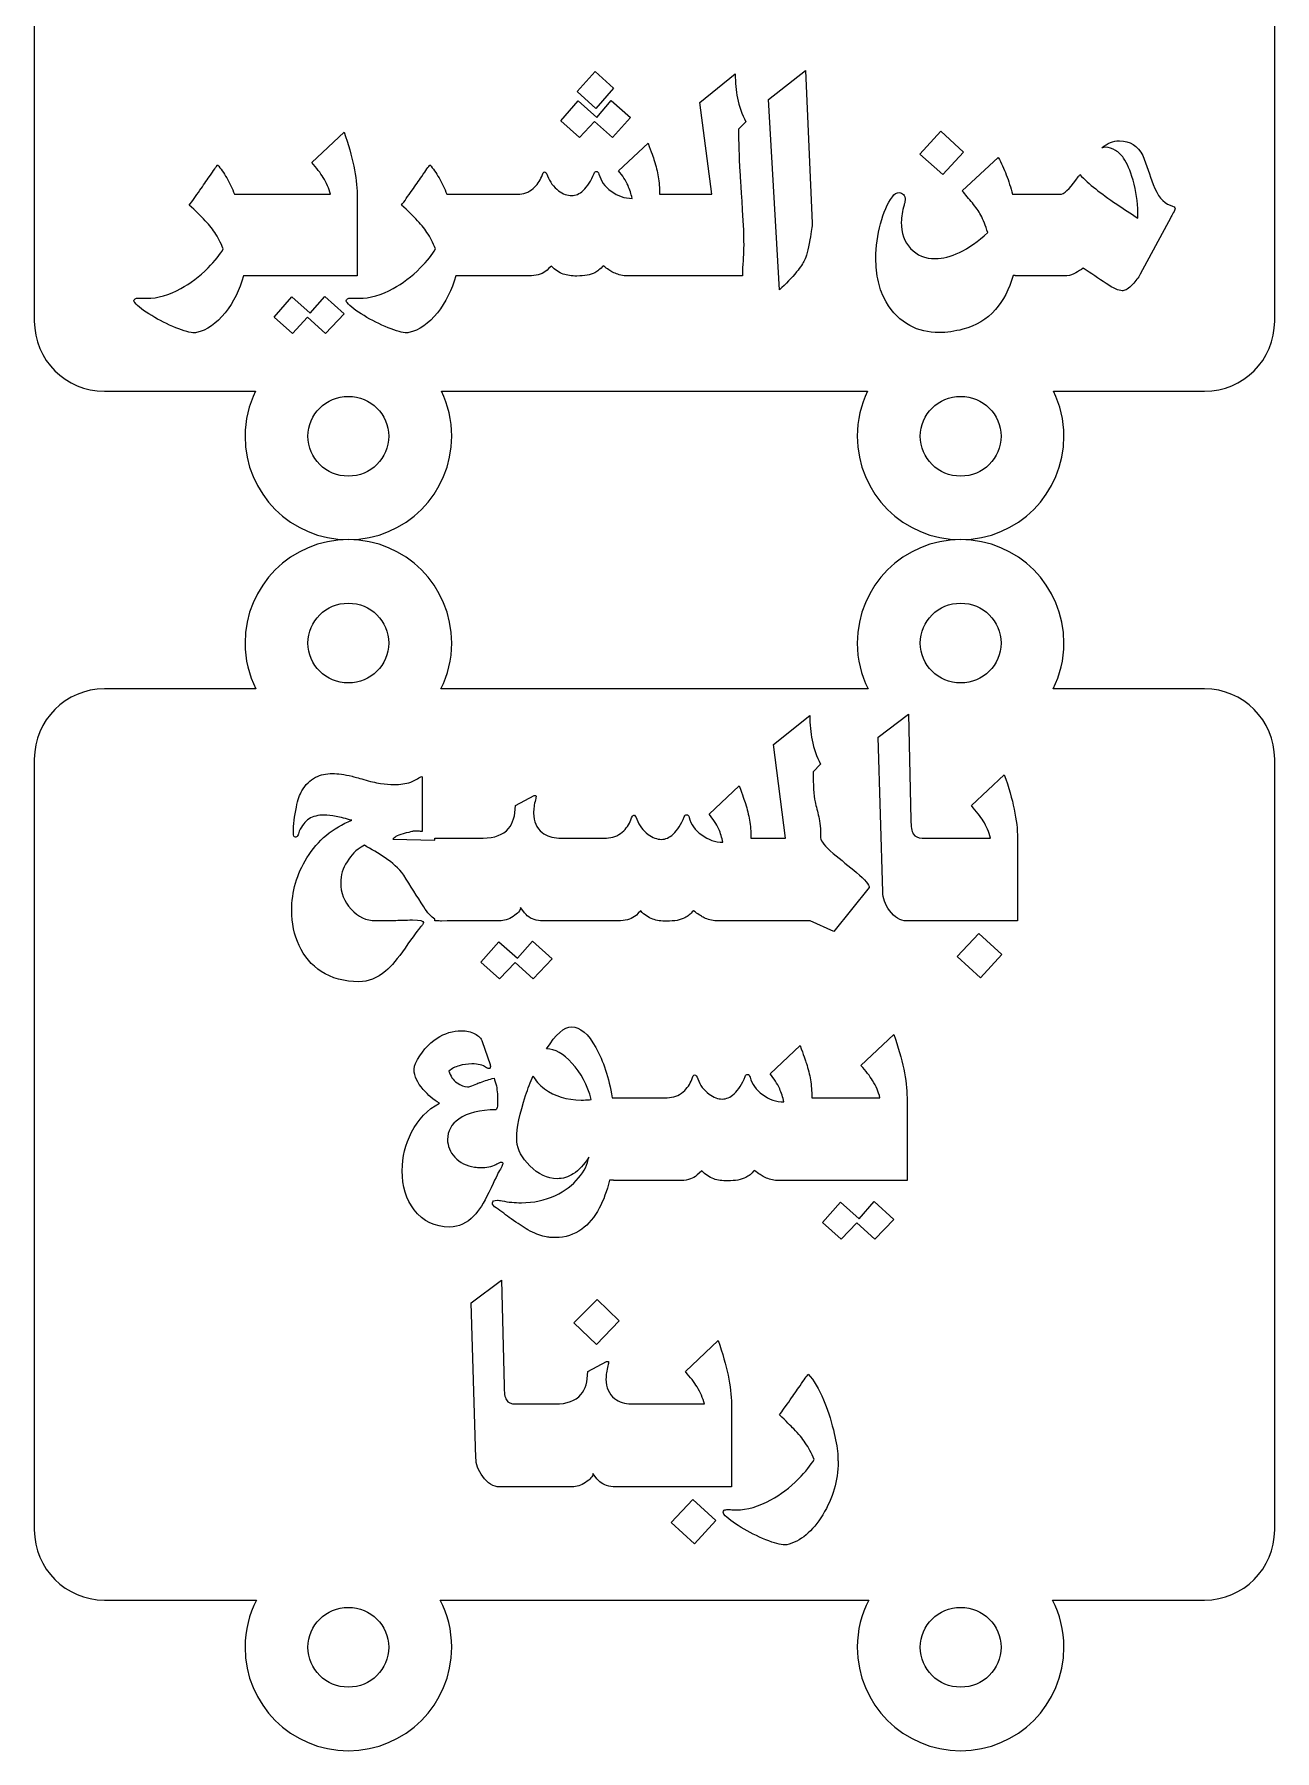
# Model space of a CAD drawing. Extents: x 0 to 978, y 1133 to 1701.
# Drawn here: x 126.9 to 253.6, y 1158.5 to 1333.8 of the extents above; entities that cross this region are included whole.
import ezdxf

# ---------------------------------------------------------------- set-up
doc = ezdxf.new("R2010")
doc.units = 0
doc.layers.add('H0115_Printing_02', color=7, linetype='CONTINUOUS')

msp = doc.modelspace()

# ---------------------------------------------------------------- linework, layer by layer
at = {"layer": 'H0115_Printing_02', "color": 1}
for points in [[(126.877997, 1364.157266), (126.877997, 1304.543267)], [(253.629994, 1304.543267), (253.629994, 1364.157266)], [(190.773995, 1317.500267), (196.122995, 1317.500267), (194.871995, 1326.887267), (198.506995, 1329.798267)], [(203.012995, 1307.737267), (201.896995, 1327.169267), (205.695995, 1330.133267), (206.366995, 1314.565267)], [(199.594995, 1324.919267), (198.841995, 1324.139267)], [(155.226996, 1320.747267), (158.525996, 1323.859267)], [(186.575995, 1319.894267), (189.603995, 1322.723267)], [(237.733994, 1322.968267), (237.788994, 1322.968267)], [(221.696994, 1317.863267), (225.386994, 1321.254267)], [(147.329996, 1317.500267), (149.568996, 1317.500267), (150.865996, 1317.500267), (157.138996, 1317.500267)], [(159.858996, 1317.501267), (159.858996, 1309.176267), (150.865996, 1309.176267), (149.568996, 1309.176267)], [(169.023996, 1317.500267), (170.846996, 1317.500267), (172.559996, 1317.500267), (176.258996, 1317.500267)], [(226.836994, 1317.500267), (227.108994, 1317.500267), (227.978994, 1317.500267), (231.849994, 1317.500267)], [(239.639994, 1315.067267), (239.639994, 1315.659267)], [(243.001994, 1315.143267), (239.900994, 1309.339267)], [(149.568996, 1309.176267), (148.245996, 1309.176267)], [(177.419996, 1309.176267), (172.559996, 1309.176267), (170.846996, 1309.176267), (169.939996, 1309.176267)], [(199.231995, 1309.176267), (190.773995, 1309.176267), (189.957995, 1309.176267), (187.138995, 1309.176267)], [(232.402994, 1309.176267), (227.108994, 1309.176267), (227.108994, 1309.203267), (226.891994, 1309.203267)], [(137.529997, 1306.900267), (137.692997, 1306.900267)], [(159.223996, 1306.900267), (159.386996, 1306.900267)], [(238.096994, 1307.653267), (238.041994, 1307.653267)], [(134.044997, 1297.374268), (149.470996, 1297.374268)], [(168.472996, 1297.374268), (212.034995, 1297.374268)], [(231.036994, 1297.374268), (246.461994, 1297.374268)], [(149.511996, 1266.974268), (134.044997, 1266.974268)], [(212.075995, 1266.974268), (168.431996, 1266.974268)], [(246.461994, 1266.974268), (230.995994, 1266.974268)], [(213.578995, 1246.229269), (213.099995, 1262.055268), (216.208995, 1264.398268), (216.456995, 1253.601269)], [(203.634995, 1251.737269), (202.426995, 1261.288268), (206.125995, 1264.251268)], [(126.877997, 1259.804269), (126.877997, 1181.05327)], [(207.231995, 1259.287269), (206.466995, 1258.493269)], [(253.629994, 1181.05327), (253.629994, 1259.804269)], [(166.513996, 1257.900269), (166.522996, 1252.396269)], [(222.637994, 1255.041269), (225.995994, 1258.207269)], [(176.033996, 1255.042269), (177.952996, 1256.067269)], [(195.829995, 1254.174269), (198.911995, 1257.054269)], [(166.153996, 1252.424269), (166.015996, 1252.424269)], [(163.522996, 1251.626269), (167.813996, 1251.516269), (167.813996, 1251.737269), (172.592996, 1251.737269), (172.730996, 1251.737269)], [(180.470995, 1251.737269), (181.854995, 1251.737269), (185.332995, 1251.737269)], [(200.101995, 1251.739269), (200.101995, 1251.734269)], [(202.444995, 1251.728269), (203.403995, 1251.728269)], [(217.619995, 1251.737269), (218.292995, 1251.737269), (224.584994, 1251.737269)], [(227.351994, 1251.738269), (227.351994, 1243.267269)], [(212.204995, 1246.665269), (208.569995, 1242.172269), (206.171995, 1243.267269), (200.101995, 1243.267269), (198.837995, 1243.267269), (196.402995, 1243.267269)], [(168.261996, 1243.267269), (167.813996, 1243.267269), (167.813996, 1243.455269)], [(174.428996, 1243.267269), (169.059996, 1243.267269), (168.497996, 1243.239269)], [(186.513995, 1243.267269), (181.854995, 1243.267269), (179.824996, 1243.267269), (178.856996, 1243.267269)], [(227.351994, 1243.267269), (218.292995, 1243.267269), (216.880995, 1243.267269), (216.005995, 1243.267269)], [(211.346995, 1228.509269), (214.704995, 1231.675269)], [(172.638996, 1230.944269), (173.459996, 1228.600269)], [(202.057995, 1227.642269), (205.138995, 1230.522269)], [(182.750995, 1224.970269), (183.009995, 1224.970269)], [(185.931995, 1225.205269), (186.052995, 1225.205269), (187.555995, 1225.205269), (191.559995, 1225.205269)], [(206.328995, 1225.207269), (206.328995, 1225.205269), (213.293995, 1225.205269)], [(216.060995, 1225.206269), (216.060995, 1216.73527)], [(176.172996, 1220.721269), (176.172996, 1221.053269)], [(192.740995, 1216.73527), (186.052995, 1216.73527), (186.052995, 1216.76327), (185.664995, 1216.76327)], [(216.060995, 1216.73527), (206.328995, 1216.73527), (205.590995, 1216.73527), (202.629995, 1216.73527)], [(172.002996, 1188.40627), (171.522996, 1204.23127), (174.631996, 1206.57527), (174.880996, 1195.77827)], [(193.404995, 1197.21827), (196.762995, 1200.38427)], [(183.432995, 1197.21727), (185.351995, 1198.24127)], [(176.043996, 1193.91427), (176.716996, 1193.91427), (179.991996, 1193.91427), (180.129995, 1193.91427)], [(198.118995, 1193.91527), (198.118995, 1185.44427), (189.253995, 1185.44427), (187.647995, 1185.44427)], [(187.869995, 1193.91427), (189.253995, 1193.91427), (195.350995, 1193.91427)], [(181.827995, 1185.44427), (176.716996, 1185.44427), (175.212996, 1185.44427), (174.428996, 1185.44427)], [(187.647995, 1185.44427), (186.255995, 1185.44427)], [(197.748995, 1183.12827), (197.914995, 1183.12827)], [(134.044997, 1173.884271), (149.581996, 1173.884271)], [(168.361996, 1173.884271), (212.145995, 1173.884271)], [(230.925994, 1173.884271), (246.461994, 1173.884271)]]:
    msp.add_lwpolyline(points, dxfattribs=at)
for points in [[(184.191995, 1330.052267), (186.077995, 1328.329267), (184.246995, 1326.280267), (182.360995, 1327.994267)], [(182.441995, 1327.048267), (184.354995, 1325.362267), (185.832995, 1327.075267), (187.800995, 1325.335267), (185.968995, 1323.303267), (184.110995, 1324.944267), (182.586995, 1323.303267), (180.692995, 1324.999267)], [(221.836994, 1321.815267), (219.713995, 1319.506267), (217.376995, 1321.585267), (219.529995, 1323.940267)], [(198.977995, 1319.795267)], [(243.268994, 1315.605267)], [(206.139995, 1312.833267)], [(153.258996, 1303.294267), (151.373996, 1304.961267), (153.176996, 1307.009267), (155.063996, 1305.349267), (156.558996, 1307.063267), (158.525996, 1305.287267), (156.640996, 1303.294267), (154.808996, 1304.933267)], [(158.971996, 1288.705268)], [(221.535994, 1288.705268)], [(158.971996, 1275.728268)], [(221.535994, 1275.728268)], [(246.461994, 1266.974268)], [(223.569994, 1237.447269), (221.196994, 1239.624269), (223.404994, 1241.967269), (225.749994, 1239.829269)], [(179.787996, 1239.402269), (177.869996, 1237.364269), (176.005996, 1239.032269), (174.428996, 1237.364269), (172.509996, 1239.061269), (174.344996, 1241.145269), (176.264996, 1239.456269), (177.785996, 1241.209269)], [(162.768996, 1238.148269)], [(165.701996, 1213.73627)], [(212.785995, 1210.75027), (210.922995, 1212.41727), (209.344995, 1210.75027), (207.426995, 1212.44627), (209.261995, 1214.53027), (211.180995, 1212.84127), (212.702995, 1214.58527), (214.704995, 1212.77827)], [(181.993995, 1202.21827), (184.387995, 1204.58827), (186.646995, 1202.42327), (184.338995, 1199.98327)], [(194.335995, 1179.624271), (191.963995, 1181.80127), (194.171995, 1184.14427), (196.516995, 1182.00627)], [(207.453995, 1182.60227)], [(158.971996, 1164.984271)], [(221.535994, 1164.984271)]]:
    msp.add_lwpolyline(points, close=True, dxfattribs=at)
for points in [[(198.506995, 1329.798267), (198.506995, 1328.891267), (198.582995, 1328.069267), (198.732995, 1327.331267)], [(198.732995, 1327.331267), (198.908995, 1326.479267), (199.195995, 1325.675267), (199.594995, 1324.919267)], [(198.841995, 1324.139267), (198.841995, 1322.845267), (198.887995, 1321.397267), (198.977995, 1319.795267)], [(158.525996, 1323.859267), (159.414996, 1321.338267), (159.858996, 1319.219267), (159.858996, 1317.501267)], [(189.603995, 1322.723267), (189.930995, 1321.816267), (190.138995, 1321.224267), (190.229995, 1320.946267)], [(235.962994, 1322.261267), (236.551994, 1322.732267), (237.141994, 1322.968267), (237.733994, 1322.968267)], [(236.334994, 1322.305267), (236.210994, 1322.305267), (236.086994, 1322.288267), (235.962994, 1322.261267)], [(237.377994, 1321.975267), (237.041994, 1322.194267), (236.693994, 1322.305267), (236.334994, 1322.305267)], [(237.788994, 1322.968267), (238.833994, 1322.968267), (239.622994, 1322.466267), (240.154994, 1321.462267)], [(144.782996, 1319.334267), (145.211996, 1319.956267), (145.486996, 1320.347267), (145.607996, 1320.504267)], [(145.607996, 1320.504267), (145.933996, 1320.129267), (146.245996, 1319.684267), (146.541996, 1319.170267)], [(156.404996, 1319.214267), (156.120996, 1319.674267), (155.727996, 1320.185267), (155.226996, 1320.747267)], [(166.476996, 1319.334267), (166.905996, 1319.956267), (167.180996, 1320.347267), (167.301996, 1320.504267)], [(167.301996, 1320.504267), (167.627996, 1320.129267), (167.939996, 1319.684267), (168.235996, 1319.170267)], [(190.229995, 1320.946267), (190.410995, 1320.384267), (190.546995, 1319.831267), (190.637995, 1319.286267)], [(225.386994, 1321.254267), (225.688994, 1320.704267), (225.961994, 1320.113267), (226.206994, 1319.482267)], [(238.196994, 1321.192267), (237.929994, 1321.539267), (237.656994, 1321.800267), (237.377994, 1321.975267)], [(239.153994, 1318.947267), (238.874994, 1319.933267), (238.555994, 1320.681267), (238.196994, 1321.192267)], [(240.154994, 1321.462267), (240.510994, 1320.471267), (240.867994, 1319.483267), (241.223994, 1318.498267)], [(143.803996, 1317.928267), (144.129996, 1318.394267), (144.455996, 1318.862267), (144.782996, 1319.334267)], [(146.541996, 1319.170267), (146.836996, 1318.655267), (147.100996, 1318.099267), (147.329996, 1317.500267)], [(157.138996, 1317.500267), (156.987996, 1318.093267), (156.743996, 1318.664267), (156.404996, 1319.214267)], [(165.497996, 1317.928267), (165.823996, 1318.394267), (166.149996, 1318.862267), (166.476996, 1319.334267)], [(168.235996, 1319.170267), (168.530996, 1318.655267), (168.794996, 1318.099267), (169.023996, 1317.500267)], [(177.863996, 1318.099267), (178.256996, 1318.437267), (178.543996, 1318.848267), (178.724996, 1319.332267)], [(178.724996, 1319.332267), (178.827996, 1319.646267), (178.921996, 1319.804267), (179.005996, 1319.804267)], [(179.005996, 1319.804267), (179.114996, 1319.804267), (179.223996, 1319.664267), (179.332996, 1319.386267)], [(179.332996, 1319.386267), (179.549996, 1318.757267), (179.924996, 1318.250267), (180.456995, 1317.863267)], [(182.967995, 1317.890267), (183.402995, 1318.289267), (183.774995, 1318.872267), (184.082995, 1319.640267)], [(184.082995, 1319.640267), (184.131995, 1319.767267), (184.212995, 1319.831267), (184.327995, 1319.831267)], [(184.327995, 1319.831267), (184.436995, 1319.831267), (184.520995, 1319.740267), (184.581995, 1319.559267)], [(184.581995, 1319.559267), (184.750995, 1318.876267), (185.167995, 1318.292267), (185.832995, 1317.809267)], [(187.545995, 1318.389267), (187.310995, 1318.915267), (186.987995, 1319.417267), (186.575995, 1319.894267)], [(190.637995, 1319.286267), (190.727995, 1318.743267), (190.773995, 1318.147267), (190.773995, 1317.500267)], [(198.977995, 1319.795267), (198.977995, 1319.783267), (199.059995, 1318.486267), (199.222995, 1315.905267)], [(226.206994, 1319.482267), (226.451994, 1318.850267), (226.661994, 1318.189267), (226.836994, 1317.500267)], [(231.849994, 1317.500267), (232.297994, 1317.712267), (232.865994, 1318.307267), (233.554994, 1319.286267)], [(233.554994, 1319.286267), (233.613994, 1319.369267), (233.659994, 1319.433267), (233.715994, 1319.512267)], [(233.715994, 1319.512267), (234.181994, 1319.029267), (234.710994, 1318.540267), (235.342994, 1318.042267)], [(239.639994, 1315.659267), (239.639994, 1316.713267), (239.477994, 1317.810267), (239.153994, 1318.947267)], [(142.715996, 1316.395267), (142.992996, 1316.777267), (143.355996, 1317.287267), (143.803996, 1317.928267)], [(164.409996, 1316.395267), (164.687996, 1316.777267), (165.049996, 1317.287267), (165.497996, 1317.928267)], [(176.258996, 1317.500267), (176.857996, 1317.500267), (177.391996, 1317.700267), (177.863996, 1318.099267)], [(180.456995, 1317.863267), (180.915995, 1317.531267), (181.356995, 1317.364267), (181.779995, 1317.364267)], [(181.779995, 1317.364267), (182.190995, 1317.364267), (182.586995, 1317.539267), (182.967995, 1317.890267)], [(185.832995, 1317.809267), (186.497995, 1317.324267), (187.207995, 1317.083267), (187.963995, 1317.083267)], [(187.963995, 1317.083267), (187.866995, 1317.554267), (187.727995, 1317.990267), (187.545995, 1318.389267)], [(213.346995, 1314.494267), (213.660995, 1315.640267), (214.065995, 1316.560267), (214.561995, 1317.255267)], [(214.561995, 1317.255267), (214.766995, 1317.533267), (214.999995, 1317.673267), (215.259995, 1317.673267)], [(215.259995, 1317.673267), (215.434995, 1317.673267), (215.579995, 1317.606267), (215.694995, 1317.473267)], [(215.694995, 1317.473267), (215.809995, 1317.340267), (215.867995, 1317.155267), (215.867995, 1316.920267)], [(215.867995, 1316.920267), (215.848995, 1316.817267), (215.833995, 1316.714267), (215.821995, 1316.612267)], [(222.738994, 1316.612267), (222.388994, 1317.034267), (222.040994, 1317.452267), (221.696994, 1317.863267)], [(235.342994, 1318.042267), (235.934994, 1317.578267), (236.647994, 1317.062267), (237.482994, 1316.494267)], [(241.223994, 1318.498267), (241.653994, 1317.331267), (242.227994, 1316.630267), (242.946994, 1316.394267)], [(144.165996, 1314.990267), (143.845996, 1315.322267), (143.362996, 1315.791267), (142.715996, 1316.395267)], [(165.859996, 1314.990267), (165.539996, 1315.322267), (165.056996, 1315.791267), (164.409996, 1316.395267)], [(199.222995, 1315.905267), (199.319995, 1314.370267), (199.367995, 1313.190267), (199.367995, 1312.368267)], [(215.758995, 1316.394267), (215.570995, 1315.795267), (215.476995, 1315.212267), (215.476995, 1314.644267)], [(215.821995, 1316.612267), (215.791995, 1316.509267), (215.770995, 1316.436267), (215.758995, 1316.394267)], [(223.591994, 1315.378267), (223.373994, 1315.777267), (223.089994, 1316.188267), (222.738994, 1316.612267)], [(224.307994, 1313.592267), (224.095994, 1314.293267), (223.856994, 1314.889267), (223.591994, 1315.378267)], [(237.482994, 1316.494267), (238.201994, 1316.017267), (238.920994, 1315.542267), (239.639994, 1315.067267)], [(242.946994, 1316.394267), (243.309994, 1316.267267), (243.475994, 1316.146267), (243.445994, 1316.031267)], [(243.268994, 1315.605267), (243.150994, 1315.405267), (243.061994, 1315.251267), (243.001994, 1315.143267)], [(243.445994, 1316.031267), (243.445994, 1315.946267), (243.386994, 1315.804267), (243.268994, 1315.605267)], [(145.307996, 1313.602267), (145.023996, 1314.025267), (144.643996, 1314.488267), (144.165996, 1314.990267)], [(146.187996, 1311.925267), (145.933996, 1312.553267), (145.640996, 1313.112267), (145.307996, 1313.602267)], [(167.002996, 1313.602267), (166.717996, 1314.025267), (166.337996, 1314.488267), (165.859996, 1314.990267)], [(167.881996, 1311.925267), (167.627996, 1312.553267), (167.334996, 1313.112267), (167.002996, 1313.602267)], [(206.366995, 1314.565267), (206.366995, 1314.275267), (206.290995, 1313.697267), (206.139995, 1312.833267)], [(212.875995, 1310.981267), (212.875995, 1312.177267), (213.032995, 1313.349267), (213.346995, 1314.494267)], [(215.476995, 1314.644267), (215.476995, 1313.543267), (215.794995, 1312.649267), (216.429995, 1311.960267)], [(221.415994, 1311.552267), (222.370994, 1312.005267), (223.334994, 1312.685267), (224.307994, 1313.592267)], [(144.628996, 1309.984267), (145.347996, 1310.703267), (145.867996, 1311.350267), (146.187996, 1311.925267)], [(166.322996, 1309.984267), (167.041996, 1310.703267), (167.561996, 1311.350267), (167.881996, 1311.925267)], [(199.367995, 1312.368267), (199.367995, 1312.024267), (199.337995, 1311.349267), (199.277995, 1310.346267)], [(206.139995, 1312.833267), (205.958995, 1311.799267), (205.774995, 1311.107267), (205.586995, 1310.756267)], [(216.429995, 1311.960267), (217.063995, 1311.271267), (217.903995, 1310.926267), (218.949995, 1310.926267)], [(141.845996, 1307.861267), (142.811996, 1308.394267), (143.739996, 1309.101267), (144.628996, 1309.984267)], [(163.539996, 1307.861267), (164.505996, 1308.394267), (165.433996, 1309.101267), (166.322996, 1309.984267)], [(179.721996, 1310.174267), (179.334996, 1309.817267), (179.123996, 1309.627267), (179.087996, 1309.602267)], [(180.927995, 1309.349267), (180.480995, 1309.506267), (180.078995, 1309.781267), (179.721996, 1310.174267)], [(184.998995, 1310.201267), (184.720995, 1309.868267), (184.436995, 1309.629267), (184.146995, 1309.485267)], [(185.968995, 1309.548267), (185.781995, 1309.644267), (185.457995, 1309.862267), (184.998995, 1310.201267)], [(199.277995, 1310.346267), (199.246995, 1309.844267), (199.231995, 1309.454267), (199.231995, 1309.176267)], [(205.586995, 1310.756267), (205.453995, 1310.466267), (205.181995, 1310.070267), (204.771995, 1309.568267)], [(213.128995, 1308.573267), (212.959995, 1309.332267), (212.875995, 1310.134267), (212.875995, 1310.981267)], [(218.949995, 1310.926267), (219.716995, 1310.926267), (220.538994, 1311.135267), (221.415994, 1311.552267)], [(234.071994, 1309.956267), (233.810994, 1309.781267), (233.552994, 1309.616267), (233.295994, 1309.462267)], [(236.409994, 1308.378267), (235.630994, 1308.904267), (234.850994, 1309.430267), (234.071994, 1309.956267)], [(148.245996, 1309.176267), (147.858996, 1307.725267), (147.235996, 1306.468267), (146.377996, 1305.404267)], [(169.939996, 1309.176267), (169.552996, 1307.725267), (168.929996, 1306.468267), (168.071996, 1305.404267)], [(179.087996, 1309.602267), (178.700996, 1309.318267), (178.144996, 1309.176267), (177.419996, 1309.176267)], [(182.332995, 1309.149267), (181.776995, 1309.149267), (181.308995, 1309.215267), (180.927995, 1309.349267)], [(184.146995, 1309.485267), (183.698995, 1309.261267), (183.094995, 1309.149267), (182.332995, 1309.149267)], [(187.138995, 1309.176267), (186.690995, 1309.249267), (186.300995, 1309.372267), (185.968995, 1309.548267)], [(204.771995, 1309.568267), (204.274995, 1308.964267), (203.688995, 1308.353267), (203.012995, 1307.737267)], [(213.926995, 1306.510267), (213.564995, 1307.127267), (213.297995, 1307.814267), (213.128995, 1308.573267)], [(226.891994, 1309.203267), (226.498994, 1307.795267), (225.897994, 1306.634267), (225.087994, 1305.721267)], [(233.295994, 1309.462267), (233.039994, 1309.308267), (232.741994, 1309.212267), (232.402994, 1309.176267)], [(238.041994, 1307.653267), (237.673994, 1307.653267), (237.129994, 1307.895267), (236.409994, 1308.378267)], [(239.121994, 1308.305267), (238.715994, 1307.870267), (238.374994, 1307.653267), (238.096994, 1307.653267)], [(239.900994, 1309.339267), (239.689994, 1308.983267), (239.428994, 1308.638267), (239.121994, 1308.305267)], [(137.057997, 1306.619267), (137.057997, 1306.692267), (137.097997, 1306.757267), (137.176997, 1306.814267)], [(137.139997, 1306.429267), (137.085997, 1306.483267), (137.057997, 1306.546267), (137.057997, 1306.619267)], [(138.880997, 1305.105267), (138.045997, 1305.606267), (137.466997, 1306.048267), (137.139997, 1306.429267)], [(137.176997, 1306.814267), (137.254997, 1306.872267), (137.372997, 1306.900267), (137.529997, 1306.900267)], [(137.692997, 1306.900267), (137.740997, 1306.894267), (137.822997, 1306.888267), (137.937997, 1306.882267)], [(137.937997, 1306.882267), (138.052997, 1306.876267), (138.194997, 1306.873267), (138.363997, 1306.873267)], [(138.363997, 1306.873267), (139.487997, 1306.873267), (140.648996, 1307.202267), (141.845996, 1307.861267)], [(158.752996, 1306.619267), (158.752996, 1306.692267), (158.791996, 1306.757267), (158.870996, 1306.814267)], [(158.833996, 1306.429267), (158.779996, 1306.483267), (158.752996, 1306.546267), (158.752996, 1306.619267)], [(160.574996, 1305.105267), (159.740996, 1305.606267), (159.160996, 1306.048267), (158.833996, 1306.429267)], [(158.870996, 1306.814267), (158.948996, 1306.872267), (159.066996, 1306.900267), (159.223996, 1306.900267)], [(159.386996, 1306.900267), (159.434996, 1306.894267), (159.516996, 1306.888267), (159.631996, 1306.882267)], [(159.631996, 1306.882267), (159.746996, 1306.876267), (159.888996, 1306.873267), (160.057996, 1306.873267)], [(160.057996, 1306.873267), (161.181996, 1306.873267), (162.342996, 1307.202267), (163.539996, 1307.861267)], [(216.356995, 1304.080267), (215.377995, 1304.606267), (214.567995, 1305.416267), (213.926995, 1306.510267)], [(141.337996, 1303.867267), (140.491996, 1304.215267), (139.672997, 1304.627267), (138.880997, 1305.105267)], [(146.377996, 1305.404267), (145.483996, 1304.292267), (144.504996, 1303.615267), (143.440996, 1303.373267)], [(163.031996, 1303.867267), (162.185996, 1304.215267), (161.366996, 1304.627267), (160.574996, 1305.105267)], [(168.071996, 1305.404267), (167.177996, 1304.292267), (166.198996, 1303.615267), (165.134996, 1303.373267)], [(225.087994, 1305.721267), (224.204994, 1304.718267), (223.101994, 1304.047267), (221.777994, 1303.708267)], [(126.877997, 1304.543267), (126.877997, 1300.583267), (130.086997, 1297.374268), (134.044997, 1297.374268)], [(143.249996, 1303.346267), (142.821996, 1303.346267), (142.183996, 1303.520267), (141.337996, 1303.867267)], [(143.440996, 1303.373267), (143.367996, 1303.355267), (143.304996, 1303.346267), (143.249996, 1303.346267)], [(164.943996, 1303.346267), (164.515996, 1303.346267), (163.877996, 1303.520267), (163.031996, 1303.867267)], [(165.134996, 1303.373267), (165.062996, 1303.355267), (164.998996, 1303.346267), (164.943996, 1303.346267)], [(219.366995, 1303.373267), (218.236995, 1303.373267), (217.232995, 1303.609267), (216.356995, 1304.080267)], [(220.526994, 1303.463267), (220.115994, 1303.403267), (219.728995, 1303.373267), (219.366995, 1303.373267)], [(221.777994, 1303.708267), (221.354994, 1303.605267), (220.937994, 1303.524267), (220.526994, 1303.463267)], [(246.461994, 1297.374268), (250.420994, 1297.374268), (253.629994, 1300.583267), (253.629994, 1304.543267)], [(149.470996, 1297.374268), (148.796996, 1295.983268), (148.408996, 1294.429268), (148.408996, 1292.781268)], [(154.839996, 1292.781268), (154.839996, 1295.032268), (156.689996, 1296.857268), (158.971996, 1296.857268)], [(158.971996, 1296.857268), (161.253996, 1296.857268), (163.103996, 1295.032268), (163.103996, 1292.781268)], [(169.534996, 1292.781268), (169.534996, 1294.429268), (169.145996, 1295.983268), (168.472996, 1297.374268)], [(212.034995, 1297.374268), (211.360995, 1295.983268), (210.972995, 1294.429268), (210.972995, 1292.781268)], [(217.403995, 1292.781268), (217.403995, 1295.032268), (219.253995, 1296.857268), (221.535994, 1296.857268)], [(221.535994, 1296.857268), (223.817994, 1296.857268), (225.667994, 1295.032268), (225.667994, 1292.781268)], [(232.097994, 1292.781268), (232.097994, 1294.429268), (231.709994, 1295.983268), (231.036994, 1297.374268)], [(148.408996, 1292.781268), (148.408996, 1286.946268), (153.137996, 1282.216268), (158.971996, 1282.216268)], [(158.971996, 1288.705268), (156.689996, 1288.705268), (154.839996, 1290.530268), (154.839996, 1292.781268)], [(163.103996, 1292.781268), (163.103996, 1290.530268), (161.253996, 1288.705268), (158.971996, 1288.705268)], [(158.971996, 1282.216268), (164.804996, 1282.216268), (169.534996, 1286.946268), (169.534996, 1292.781268)], [(210.972995, 1292.781268), (210.972995, 1286.946268), (215.701995, 1282.216268), (221.535994, 1282.216268)], [(221.535994, 1288.705268), (219.253995, 1288.705268), (217.403995, 1290.530268), (217.403995, 1292.781268)], [(225.667994, 1292.781268), (225.667994, 1290.530268), (223.817994, 1288.705268), (221.535994, 1288.705268)], [(221.535994, 1282.216268), (227.368994, 1282.216268), (232.097994, 1286.946268), (232.097994, 1292.781268)], [(158.971996, 1282.216268), (153.137996, 1282.216268), (148.408996, 1277.487268), (148.408996, 1271.652268)], [(169.533996, 1271.652268), (169.533996, 1277.487268), (164.804996, 1282.216268), (158.971996, 1282.216268)], [(221.535994, 1282.216268), (215.701995, 1282.216268), (210.972995, 1277.487268), (210.972995, 1271.652268)], [(232.097994, 1271.652268), (232.097994, 1277.487268), (227.368994, 1282.216268), (221.535994, 1282.216268)], [(154.839996, 1271.652268), (154.839996, 1273.903268), (156.689996, 1275.728268), (158.971996, 1275.728268)], [(158.971996, 1275.728268), (161.253996, 1275.728268), (163.103996, 1273.903268), (163.103996, 1271.652268)], [(217.403995, 1271.652268), (217.403995, 1273.903268), (219.253995, 1275.728268), (221.535994, 1275.728268)], [(221.535994, 1275.728268), (223.817994, 1275.728268), (225.667994, 1273.903268), (225.667994, 1271.652268)], [(148.408996, 1271.652268), (148.408996, 1269.970268), (148.812996, 1268.385268), (149.511996, 1266.974268)], [(158.971996, 1267.576268), (156.689996, 1267.576268), (154.839996, 1269.401268), (154.839996, 1271.652268)], [(163.103996, 1271.652268), (163.103996, 1269.401268), (161.253996, 1267.576268), (158.971996, 1267.576268)], [(168.431996, 1266.974268), (169.130996, 1268.385268), (169.533996, 1269.970268), (169.533996, 1271.652268)], [(210.972995, 1271.652268), (210.972995, 1269.970268), (211.376995, 1268.385268), (212.075995, 1266.974268)], [(221.535994, 1267.576268), (219.253995, 1267.576268), (217.403995, 1269.401268), (217.403995, 1271.652268)], [(225.667994, 1271.652268), (225.667994, 1269.401268), (223.817994, 1267.576268), (221.535994, 1267.576268)], [(230.995994, 1266.974268), (231.694994, 1268.385268), (232.097994, 1269.970268), (232.097994, 1271.652268)], [(134.044997, 1266.974268), (130.086997, 1266.974268), (126.877997, 1263.764268), (126.877997, 1259.804269)], [(253.629994, 1259.804269), (253.629994, 1263.764268), (250.420994, 1266.974268), (246.461994, 1266.974268)], [(206.125995, 1264.251268), (206.125995, 1263.328268), (206.201995, 1262.491268), (206.355995, 1261.741268)], [(206.355995, 1261.741268), (206.533995, 1260.874268), (206.826995, 1260.056268), (207.231995, 1259.287269)], [(154.207996, 1256.544269), (154.588996, 1257.184269), (155.059996, 1257.648269), (155.618996, 1257.937269)], [(155.618996, 1257.937269), (156.117996, 1258.196269), (156.689996, 1258.325269), (157.335996, 1258.325269)], [(157.335996, 1258.325269), (157.894996, 1258.325269), (158.564996, 1258.230269), (159.345996, 1258.039269)], [(159.345996, 1258.039269), (159.554996, 1257.990269), (159.960996, 1257.878269), (160.563996, 1257.702269)], [(160.563996, 1257.702269), (161.166996, 1257.527269), (161.727996, 1257.398269), (162.246996, 1257.314269)], [(162.246996, 1257.314269), (162.766996, 1257.232269), (163.229996, 1257.190269), (163.635996, 1257.190269)], [(163.635996, 1257.190269), (164.274996, 1257.190269), (164.843996, 1257.276269), (165.341996, 1257.449269)], [(165.341996, 1257.449269), (165.710996, 1257.633269), (166.083996, 1257.820269), (166.458996, 1258.011269)], [(166.458996, 1258.011269), (166.495996, 1258.011269), (166.513996, 1257.974269), (166.513996, 1257.900269)], [(206.466995, 1258.493269), (206.466995, 1257.158269), (206.531995, 1256.137269), (206.660995, 1255.430269)], [(225.995994, 1258.207269), (226.899994, 1255.642269), (227.351994, 1253.486269), (227.351994, 1251.738269)], [(153.654996, 1254.874269), (153.826996, 1255.655269), (154.010996, 1256.212269), (154.207996, 1256.544269)], [(178.099996, 1255.642269), (178.025996, 1255.396269), (177.973996, 1255.160269), (177.943996, 1254.936269)], [(177.952996, 1256.067269), (177.988996, 1256.079269), (178.016996, 1256.087269), (178.035996, 1256.090269)], [(178.035996, 1256.090269), (178.053996, 1256.093269), (178.072996, 1256.094269), (178.090996, 1256.094269)], [(178.090996, 1256.094269), (178.133996, 1256.094269), (178.155996, 1256.054269), (178.155996, 1255.975269)], [(178.155996, 1255.975269), (178.155996, 1255.937269), (178.136996, 1255.827269), (178.099996, 1255.642269)], [(198.911995, 1257.054269), (199.243995, 1256.131269), (199.455995, 1255.528269), (199.547995, 1255.245269)], [(153.358996, 1252.272269), (153.358996, 1253.108269), (153.457996, 1253.976269), (153.654996, 1254.874269)], [(156.494996, 1254.081269), (155.867996, 1254.081269), (155.354996, 1253.951269), (154.954996, 1253.693269)], [(157.726996, 1253.947269), (157.274996, 1254.036269), (156.864996, 1254.081269), (156.494996, 1254.081269)], [(159.318996, 1253.545269), (158.709996, 1253.724269), (158.178996, 1253.858269), (157.726996, 1253.947269)], [(175.332996, 1252.697269), (175.799996, 1253.245269), (176.033996, 1254.026269), (176.033996, 1255.042269)], [(177.943996, 1254.936269), (177.912996, 1254.711269), (177.896996, 1254.494269), (177.896996, 1254.285269)], [(177.896996, 1254.285269), (177.896996, 1253.423269), (178.189996, 1252.762269), (178.773996, 1252.300269)], [(187.841995, 1253.601269), (187.945995, 1253.920269), (188.041995, 1254.081269), (188.127995, 1254.081269)], [(188.127995, 1254.081269), (188.238995, 1254.081269), (188.348995, 1253.939269), (188.459995, 1253.656269)], [(192.158995, 1252.134269), (192.601995, 1252.540269), (192.979995, 1253.133269), (193.293995, 1253.914269)], [(193.293995, 1253.914269), (193.342995, 1254.044269), (193.425995, 1254.109269), (193.542995, 1254.109269)], [(193.542995, 1254.109269), (193.653995, 1254.109269), (193.739995, 1254.016269), (193.800995, 1253.832269)], [(193.800995, 1253.832269), (193.972995, 1253.137269), (194.397995, 1252.543269), (195.073995, 1252.051269)], [(196.817995, 1252.642269), (196.577995, 1253.177269), (196.248995, 1253.688269), (195.829995, 1254.174269)], [(199.547995, 1255.245269), (199.732995, 1254.673269), (199.870995, 1254.110269), (199.962995, 1253.556269)], [(206.660995, 1255.430269), (206.783995, 1254.944269), (206.909995, 1254.437269), (207.038995, 1253.908269)], [(207.038995, 1253.908269), (207.167995, 1253.379269), (207.231995, 1252.656269), (207.231995, 1251.739269)], [(223.836994, 1253.481269), (223.547994, 1253.949269), (223.147994, 1254.469269), (222.637994, 1255.041269)], [(153.552996, 1251.820269), (153.423996, 1251.820269), (153.358996, 1251.971269), (153.358996, 1252.272269)], [(153.949996, 1252.448269), (153.912996, 1252.238269), (153.855996, 1252.079269), (153.778996, 1251.968269)], [(154.954996, 1253.693269), (154.554996, 1253.435269), (154.220996, 1253.020269), (153.949996, 1252.448269)], [(154.742996, 1249.714269), (155.861996, 1251.512269), (157.386996, 1252.788269), (159.318996, 1253.545269)], [(164.866996, 1252.248269), (163.980996, 1252.058269), (163.762996, 1251.866269), (163.522996, 1251.626269)], [(166.015996, 1252.424269), (165.350996, 1252.424269), (165.751996, 1252.439269), (164.866996, 1252.248269)], [(166.522996, 1252.396269), (166.417996, 1252.415269), (166.294996, 1252.424269), (166.153996, 1252.424269)], [(172.730996, 1251.737269), (173.924996, 1251.737269), (174.791996, 1252.057269), (175.332996, 1252.697269)], [(178.773996, 1252.300269), (179.252996, 1251.925269), (179.818996, 1251.737269), (180.470995, 1251.737269)], [(185.332995, 1251.737269), (185.941995, 1251.737269), (186.484995, 1251.940269), (186.964995, 1252.346269)], [(186.964995, 1252.346269), (187.364995, 1252.690269), (187.657995, 1253.108269), (187.841995, 1253.601269)], [(188.459995, 1253.656269), (188.680995, 1253.016269), (189.062995, 1252.500269), (189.603995, 1252.106269)], [(189.603995, 1252.106269), (190.070995, 1251.768269), (190.519995, 1251.599269), (190.950995, 1251.599269)], [(190.950995, 1251.599269), (191.368995, 1251.599269), (191.771995, 1251.777269), (192.158995, 1252.134269)], [(195.073995, 1252.051269), (195.749995, 1251.558269), (196.472995, 1251.313269), (197.241995, 1251.313269)], [(197.241995, 1251.313269), (197.143995, 1251.793269), (197.001995, 1252.236269), (196.817995, 1252.642269)], [(199.962995, 1253.556269), (200.055995, 1253.003269), (200.101995, 1252.397269), (200.101995, 1251.739269)], [(216.456995, 1253.601269), (216.456995, 1252.912269), (216.538995, 1252.429269), (216.701995, 1252.152269)], [(216.701995, 1252.152269), (216.864995, 1251.876269), (217.170995, 1251.737269), (217.619995, 1251.737269)], [(224.584994, 1251.737269), (224.430994, 1252.340269), (224.181994, 1252.921269), (223.836994, 1253.481269)], [(153.778996, 1251.968269), (153.701996, 1251.857269), (153.626996, 1251.808269), (153.552996, 1251.820269)], [(160.611996, 1250.988269), (159.621996, 1250.441269), (159.330996, 1250.061269), (158.838996, 1249.310269)], [(164.631996, 1247.936269), (163.598996, 1249.363269), (161.958996, 1250.201269), (160.611996, 1250.988269)], [(200.101995, 1251.734269), (200.218995, 1251.733269), (200.328995, 1251.733269), (200.447995, 1251.733269)], [(200.447995, 1251.733269), (200.997995, 1251.729269), (201.663995, 1251.728269), (202.444995, 1251.728269)], [(203.403995, 1251.728269), (203.545995, 1251.734269), (203.621995, 1251.737269), (203.634995, 1251.737269)], [(207.231995, 1251.739269), (207.231995, 1251.425269), (207.659995, 1250.900269), (208.514995, 1250.162269)], [(153.183996, 1244.332269), (153.183996, 1246.258269), (153.703996, 1248.052269), (154.742996, 1249.714269)], [(158.838996, 1249.310269), (158.401996, 1248.640269), (158.183996, 1247.923269), (158.183996, 1247.161269)], [(208.514995, 1250.162269), (209.314995, 1249.504269), (210.113995, 1248.848269), (210.912995, 1248.196269)], [(158.183996, 1247.161269), (158.183996, 1246.152269), (158.538996, 1245.256269), (159.248996, 1244.471269)], [(166.670996, 1244.697269), (165.987996, 1245.774269), (165.308996, 1246.853269), (164.631996, 1247.936269)], [(210.912995, 1248.196269), (211.773995, 1247.464269), (212.204995, 1246.954269), (212.204995, 1246.665269)], [(214.270995, 1244.338269), (213.809995, 1244.977269), (213.578995, 1245.608269), (213.578995, 1246.229269)], [(153.930996, 1240.769269), (153.432996, 1241.846269), (153.183996, 1243.034269), (153.183996, 1244.332269)], [(159.248996, 1244.471269), (159.959996, 1243.687269), (160.790996, 1243.295269), (161.744996, 1243.295269)], [(161.744996, 1243.295269), (162.377996, 1243.295269), (162.991996, 1243.302269), (163.584996, 1243.318269)], [(163.584996, 1243.318269), (164.178996, 1243.333269), (164.822996, 1243.350269), (165.517996, 1243.369269)], [(165.517996, 1243.369269), (166.280996, 1243.369269), (166.661996, 1243.279269), (166.661996, 1243.100269)], [(167.813996, 1243.455269), (167.441996, 1243.685269), (167.060996, 1244.098269), (166.670996, 1244.697269)], [(168.497996, 1243.239269), (168.419996, 1243.239269), (168.340996, 1243.250269), (168.261996, 1243.267269)], [(175.816996, 1243.724269), (175.339996, 1243.419269), (174.877996, 1243.267269), (174.428996, 1243.267269)], [(176.568996, 1244.623269), (176.543996, 1244.328269), (176.292996, 1244.028269), (175.816996, 1243.724269)], [(177.250996, 1243.793269), (177.109996, 1243.910269), (176.881996, 1244.187269), (176.568996, 1244.623269)], [(178.856996, 1243.267269), (178.204996, 1243.267269), (177.669996, 1243.442269), (177.250996, 1243.793269)], [(188.210995, 1243.701269), (187.816995, 1243.412269), (187.251995, 1243.267269), (186.513995, 1243.267269)], [(188.856995, 1244.282269), (188.462995, 1243.919269), (188.247995, 1243.725269), (188.210995, 1243.701269)], [(190.083995, 1243.442269), (189.627995, 1243.602269), (189.218995, 1243.882269), (188.856995, 1244.282269)], [(191.512995, 1243.239269), (190.946995, 1243.239269), (190.470995, 1243.307269), (190.083995, 1243.442269)], [(193.357995, 1243.581269), (192.902995, 1243.353269), (192.287995, 1243.239269), (191.512995, 1243.239269)], [(194.225995, 1244.309269), (193.942995, 1243.971269), (193.653995, 1243.728269), (193.357995, 1243.581269)], [(195.212995, 1243.645269), (195.021995, 1243.744269), (194.692995, 1243.965269), (194.225995, 1244.309269)], [(196.402995, 1243.267269), (195.946995, 1243.341269), (195.550995, 1243.467269), (195.212995, 1243.645269)], [(216.005995, 1243.267269), (215.359995, 1243.267269), (214.781995, 1243.624269), (214.270995, 1244.338269)], [(166.347996, 1242.648269), (166.132996, 1242.414269), (165.603996, 1241.693269), (164.760996, 1240.486269)], [(166.536996, 1242.874269), (166.453996, 1242.779269), (166.390996, 1242.703269), (166.347996, 1242.648269)], [(166.661996, 1243.100269), (166.661996, 1243.045269), (166.619996, 1242.970269), (166.536996, 1242.874269)], [(156.199996, 1238.100269), (155.209996, 1238.741269), (154.453996, 1239.630269), (153.930996, 1240.769269)], [(164.760996, 1240.486269), (164.022996, 1239.426269), (163.358996, 1238.647269), (162.768996, 1238.148269)], [(160.046996, 1237.048269), (158.558996, 1237.048269), (157.275996, 1237.399269), (156.199996, 1238.100269)], [(162.768996, 1238.148269), (161.900996, 1237.415269), (160.993996, 1237.048269), (160.046996, 1237.048269)], [(165.830996, 1228.684269), (166.384996, 1229.834269), (167.118996, 1230.701269), (168.035996, 1231.286269)], [(168.035996, 1231.286269), (168.822996, 1231.790269), (169.653996, 1232.042269), (170.526996, 1232.042269)], [(170.526996, 1232.042269), (171.049996, 1232.042269), (171.507996, 1231.941269), (171.900996, 1231.737269)], [(171.900996, 1231.737269), (172.294996, 1231.535269), (172.540996, 1231.270269), (172.638996, 1230.944269)], [(179.232996, 1230.194269), (180.160995, 1231.690269), (181.013995, 1232.439269), (181.789995, 1232.439269)], [(181.789995, 1232.439269), (182.650995, 1232.439269), (183.474995, 1231.735269), (184.262995, 1230.326269)], [(214.704995, 1231.675269), (215.608995, 1229.110269), (216.060995, 1226.954269), (216.060995, 1225.206269)], [(181.821995, 1228.749269), (180.943995, 1229.707269), (180.080995, 1230.188269), (179.232996, 1230.194269)], [(184.262995, 1230.326269), (185.018995, 1228.967269), (185.575995, 1227.259269), (185.931995, 1225.205269)], [(205.138995, 1230.522269), (205.470995, 1229.599269), (205.682995, 1228.996269), (205.774995, 1228.714269)], [(165.692996, 1228.028269), (165.692996, 1228.145269), (165.703996, 1228.256269), (165.724996, 1228.361269)], [(166.624996, 1226.035269), (166.002996, 1226.755269), (165.692996, 1227.419269), (165.692996, 1228.028269)], [(165.724996, 1228.361269), (165.746996, 1228.465269), (165.781996, 1228.573269), (165.830996, 1228.684269)], [(170.300996, 1228.476269), (169.885996, 1228.356269), (169.536996, 1228.170269), (169.253996, 1227.918269)], [(169.253996, 1227.918269), (169.382996, 1227.425269), (169.655996, 1227.026269), (170.073996, 1226.718269)], [(171.596996, 1228.656269), (171.147996, 1228.656269), (170.715996, 1228.596269), (170.300996, 1228.476269)], [(172.440996, 1228.573269), (172.197996, 1228.629269), (171.916996, 1228.656269), (171.596996, 1228.656269)], [(172.998996, 1228.333269), (172.869996, 1228.438269), (172.683996, 1228.518269), (172.440996, 1228.573269)], [(173.321996, 1228.176269), (173.235996, 1228.176269), (173.127996, 1228.229269), (172.998996, 1228.333269)], [(173.487996, 1228.397269), (173.487996, 1228.250269), (173.432996, 1228.176269), (173.321996, 1228.176269)], [(173.459996, 1228.600269), (173.465996, 1228.576269), (173.470996, 1228.544269), (173.473996, 1228.504269)], [(173.473996, 1228.504269), (173.476996, 1228.464269), (173.481996, 1228.428269), (173.487996, 1228.397269)], [(177.080996, 1225.422269), (177.315996, 1226.140269), (177.571996, 1226.806269), (177.839996, 1227.443269)], [(177.839996, 1227.443269), (178.073996, 1226.975269), (178.452996, 1226.529269), (179.017996, 1226.112269)], [(183.786995, 1225.015269), (183.400995, 1226.499269), (182.745995, 1227.743269), (181.821995, 1228.749269)], [(194.068995, 1227.069269), (194.173995, 1227.389269), (194.268995, 1227.549269), (194.354995, 1227.549269)], [(194.354995, 1227.549269), (194.465995, 1227.549269), (194.575995, 1227.407269), (194.686995, 1227.124269)], [(199.520995, 1227.382269), (199.569995, 1227.512269), (199.652995, 1227.577269), (199.769995, 1227.577269)], [(199.769995, 1227.577269), (199.880995, 1227.577269), (199.966995, 1227.484269), (200.028995, 1227.300269)], [(203.044995, 1226.110269), (202.804995, 1226.646269), (202.475995, 1227.156269), (202.057995, 1227.642269)], [(205.774995, 1228.714269), (205.959995, 1228.141269), (206.098995, 1227.578269), (206.190995, 1227.025269)], [(212.545995, 1226.949269), (212.256995, 1227.417269), (211.857995, 1227.937269), (211.346995, 1228.509269)], [(168.266996, 1224.643269), (167.669996, 1224.993269), (167.122996, 1225.457269), (166.624996, 1226.035269)], [(170.073996, 1226.718269), (170.443996, 1226.447269), (170.799996, 1226.312269), (171.144996, 1226.312269)], [(171.144996, 1226.312269), (171.254996, 1226.312269), (171.328996, 1226.322269), (171.365996, 1226.340269)], [(171.365996, 1226.340269), (171.956996, 1226.574269), (172.325996, 1226.718269), (172.472996, 1226.774269)], [(172.472996, 1226.774269), (172.909996, 1226.934269), (173.370996, 1227.081269), (173.856996, 1227.216269)], [(173.856996, 1227.216269), (173.936996, 1226.952269), (174.019996, 1226.687269), (174.105996, 1226.423269)], [(174.105996, 1226.423269), (174.185996, 1225.882269), (174.225996, 1225.344269), (174.225996, 1224.809269)], [(179.017996, 1226.112269), (180.053995, 1225.351269), (181.297995, 1224.970269), (182.750995, 1224.970269)], [(191.559995, 1225.205269), (192.168995, 1225.205269), (192.712995, 1225.408269), (193.191995, 1225.814269)], [(193.191995, 1225.814269), (193.591995, 1226.158269), (193.884995, 1226.577269), (194.068995, 1227.069269)], [(194.686995, 1227.124269), (194.907995, 1226.485269), (195.289995, 1225.968269), (195.830995, 1225.574269)], [(198.385995, 1225.602269), (198.828995, 1226.008269), (199.206995, 1226.601269), (199.520995, 1227.382269)], [(200.028995, 1227.300269), (200.200995, 1226.605269), (200.624995, 1226.011269), (201.301995, 1225.519269)], [(203.469995, 1224.781269), (203.370995, 1225.261269), (203.229995, 1225.704269), (203.044995, 1226.110269)], [(206.190995, 1227.025269), (206.282995, 1226.471269), (206.328995, 1225.865269), (206.328995, 1225.207269)], [(213.293995, 1225.205269), (213.139995, 1225.808269), (212.890995, 1226.390269), (212.545995, 1226.949269)], [(165.424996, 1221.680269), (166.113996, 1223.003269), (167.060996, 1223.991269), (168.266996, 1224.643269)], [(174.050996, 1223.969269), (172.408996, 1223.969269), (171.144996, 1223.655269), (170.258996, 1223.028269)], [(174.179996, 1224.209269), (174.148996, 1224.048269), (174.105996, 1223.969269), (174.050996, 1223.969269)], [(174.225996, 1224.809269), (174.225996, 1224.569269), (174.209996, 1224.368269), (174.179996, 1224.209269)], [(176.172996, 1221.053269), (176.172996, 1222.117269), (176.474996, 1223.574269), (177.080996, 1225.422269)], [(183.009995, 1224.970269), (183.283995, 1224.970269), (183.543995, 1224.985269), (183.786995, 1225.015269)], [(195.830995, 1225.574269), (196.297995, 1225.236269), (196.746995, 1225.067269), (197.177995, 1225.067269)], [(197.177995, 1225.067269), (197.595995, 1225.067269), (197.998995, 1225.245269), (198.385995, 1225.602269)], [(201.301995, 1225.519269), (201.977995, 1225.027269), (202.700995, 1224.781269), (203.469995, 1224.781269)], [(170.258996, 1223.028269), (169.489996, 1222.480269), (169.105996, 1221.785269), (169.105996, 1220.942269)], [(164.474996, 1217.75027), (164.474996, 1219.14627), (164.791996, 1220.456269), (165.424996, 1221.680269)], [(169.105996, 1220.942269), (169.105996, 1220.266269), (169.351996, 1219.66027), (169.843996, 1219.12527)], [(177.509996, 1218.25827), (176.709996, 1219.07027), (176.264996, 1219.89027), (176.172996, 1220.721269)], [(169.843996, 1219.12527), (170.360996, 1218.55927), (171.036996, 1218.22327), (171.872996, 1218.11927)], [(183.542995, 1219.13427), (183.050995, 1218.35927), (182.521995, 1217.79027), (181.955995, 1217.42727)], [(182.500995, 1217.00327), (183.084995, 1217.69827), (183.431995, 1218.40827), (183.542995, 1219.13427)], [(165.701996, 1213.73627), (164.883996, 1214.80727), (164.474996, 1216.14527), (164.474996, 1217.75027)], [(171.872996, 1218.11927), (171.983996, 1218.10127), (172.080996, 1218.08727), (172.163996, 1218.07827)], [(172.163996, 1218.07827), (172.246996, 1218.06827), (172.340996, 1218.06427), (172.444996, 1218.06427)], [(172.444996, 1218.06427), (172.758996, 1218.06427), (173.057996, 1218.09027), (173.340996, 1218.14227)], [(174.308996, 1217.58427), (174.302996, 1217.57827), (173.973996, 1216.89227), (173.321996, 1215.52727)], [(173.340996, 1218.14227), (173.622996, 1218.19427), (173.853996, 1218.27027), (174.031996, 1218.36927)], [(174.031996, 1218.36927), (174.209996, 1218.46727), (174.320996, 1218.52527), (174.363996, 1218.54327)], [(174.636996, 1218.17427), (174.565996, 1218.02027), (174.456996, 1217.82427), (174.308996, 1217.58427)], [(174.363996, 1218.54327), (174.480996, 1218.59927), (174.572996, 1218.62727), (174.640996, 1218.62727)], [(174.760996, 1218.51627), (174.748996, 1218.44227), (174.706996, 1218.32827), (174.636996, 1218.17427)], [(174.640996, 1218.62727), (174.720996, 1218.62727), (174.760996, 1218.59027), (174.760996, 1218.51627)], [(180.295995, 1216.92927), (179.311996, 1216.92927), (178.382996, 1217.37227), (177.509996, 1218.25827)], [(180.129995, 1215.22227), (181.088995, 1215.67127), (181.879995, 1216.26527), (182.500995, 1217.00327)], [(181.955995, 1217.42727), (181.439995, 1217.09527), (180.885995, 1216.92927), (180.295995, 1216.92927)], [(194.437995, 1217.16927), (194.044995, 1216.88027), (193.478995, 1216.73527), (192.740995, 1216.73527)], [(195.083995, 1217.75027), (194.689995, 1217.38727), (194.474995, 1217.19427), (194.437995, 1217.16927)], [(196.310995, 1216.91127), (195.854995, 1217.07027), (195.446995, 1217.35027), (195.083995, 1217.75027)], [(199.585995, 1217.04927), (199.129995, 1216.82127), (198.514995, 1216.70827), (197.739995, 1216.70827)], [(200.452995, 1217.77827), (200.169995, 1217.44027), (199.880995, 1217.19627), (199.585995, 1217.04927)], [(201.439995, 1217.11427), (201.248995, 1217.21227), (200.919995, 1217.43327), (200.452995, 1217.77827)], [(202.629995, 1216.73527), (202.174995, 1216.80927), (201.777995, 1216.93527), (201.439995, 1217.11427)], [(173.321996, 1215.52727), (172.810996, 1214.46927), (172.303996, 1213.67227), (171.799996, 1213.13727)], [(176.651996, 1214.47527), (177.906996, 1214.47527), (179.065996, 1214.72427), (180.129995, 1215.22227)], [(185.664995, 1216.76327), (185.387995, 1215.66827), (185.037995, 1214.72427), (184.612995, 1213.93027)], [(197.739995, 1216.70827), (197.174995, 1216.70827), (196.697995, 1216.77527), (196.310995, 1216.91127)], [(169.335996, 1211.99327), (167.804996, 1211.99327), (166.593996, 1212.57427), (165.701996, 1213.73627)], [(173.690996, 1214.45627), (173.690996, 1214.64127), (173.859996, 1214.73327), (174.197996, 1214.73327)], [(174.086996, 1213.94027), (173.822996, 1214.11827), (173.690996, 1214.29027), (173.690996, 1214.45627)], [(175.600996, 1212.84127), (175.095996, 1213.21027), (174.591996, 1213.57727), (174.086996, 1213.94027)], [(174.197996, 1214.73327), (174.252996, 1214.73327), (174.320996, 1214.72727), (174.400996, 1214.71527)], [(174.400996, 1214.71527), (174.480996, 1214.70227), (174.572996, 1214.69027), (174.677996, 1214.67827)], [(174.677996, 1214.67827), (175.003996, 1214.60427), (175.331996, 1214.55227), (175.659996, 1214.52127)], [(175.659996, 1214.52127), (175.989996, 1214.49027), (176.319996, 1214.47527), (176.651996, 1214.47527)], [(184.612995, 1213.93027), (184.108995, 1212.99527), (183.511995, 1212.27627), (182.822995, 1211.77127)], [(171.799996, 1213.13727), (171.073996, 1212.37427), (170.252996, 1211.99327), (169.335996, 1211.99327)], [(177.324996, 1211.71627), (176.832996, 1211.99327), (176.258996, 1212.36827), (175.600996, 1212.84127)], [(179.022996, 1211.03327), (178.530996, 1211.12527), (177.964996, 1211.35327), (177.324996, 1211.71627)], [(182.822995, 1211.77127), (182.035995, 1211.19927), (181.137995, 1210.91327), (180.129995, 1210.91327)], [(179.566996, 1210.93227), (179.431996, 1210.94427), (179.249996, 1210.97827), (179.022996, 1211.03327)], [(180.129995, 1210.91327), (179.889996, 1210.91327), (179.701996, 1210.91927), (179.566996, 1210.93227)], [(196.762995, 1200.38427), (197.665995, 1197.81927), (198.118995, 1195.66327), (198.118995, 1193.91527)], [(185.498995, 1197.81727), (185.424995, 1197.57127), (185.372995, 1197.33627), (185.342995, 1197.11127)], [(185.351995, 1198.24127), (185.387995, 1198.25427), (185.416995, 1198.26127), (185.434995, 1198.26527)], [(185.434995, 1198.26527), (185.453995, 1198.26727), (185.471995, 1198.26927), (185.489995, 1198.26927)], [(185.489995, 1198.26927), (185.532995, 1198.26927), (185.554995, 1198.22927), (185.554995, 1198.14927)], [(185.554995, 1198.14927), (185.554995, 1198.11227), (185.535995, 1198.00127), (185.498995, 1197.81727)], [(182.731995, 1194.87427), (183.199995, 1195.42127), (183.432995, 1196.20227), (183.432995, 1197.21727)], [(185.342995, 1197.11127), (185.311995, 1196.88727), (185.295995, 1196.66927), (185.295995, 1196.46127)], [(185.295995, 1196.46127), (185.295995, 1195.59927), (185.588995, 1194.93827), (186.172995, 1194.47727)], [(194.603995, 1195.65827), (194.314995, 1196.12627), (193.914995, 1196.64627), (193.404995, 1197.21827)], [(205.128995, 1195.78027), (205.565995, 1196.41327), (205.845995, 1196.81127), (205.967995, 1196.97127)], [(205.967995, 1196.97127), (206.533995, 1196.34327), (207.053995, 1195.46927), (207.527995, 1194.35027)], [(174.880996, 1195.77827), (174.880996, 1195.08927), (174.961996, 1194.60627), (175.125996, 1194.32927)], [(175.125996, 1194.32927), (175.288996, 1194.05227), (175.594996, 1193.91427), (176.043996, 1193.91427)], [(180.129995, 1193.91427), (181.323995, 1193.91427), (182.190995, 1194.23427), (182.731995, 1194.87427)], [(186.172995, 1194.47727), (186.652995, 1194.10127), (187.217995, 1193.91427), (187.869995, 1193.91427)], [(195.350995, 1193.91427), (195.196995, 1194.51727), (194.948995, 1195.09827), (194.603995, 1195.65827)], [(203.025995, 1192.79027), (203.307995, 1193.17827), (203.676995, 1193.69727), (204.132995, 1194.35027)], [(204.132995, 1194.35027), (204.464995, 1194.82327), (204.796995, 1195.30027), (205.128995, 1195.78027)], [(207.527995, 1194.35027), (207.914995, 1193.43327), (208.249995, 1192.40527), (208.532995, 1191.26727)], [(204.501995, 1191.36027), (204.175995, 1191.69827), (203.683995, 1192.17527), (203.025995, 1192.79027)], [(205.663995, 1189.94827), (205.374995, 1190.37827), (204.987995, 1190.84927), (204.501995, 1191.36027)], [(208.532995, 1191.26727), (208.772995, 1190.30827), (208.923995, 1189.49627), (208.984995, 1188.83127)], [(206.558995, 1188.24127), (206.300995, 1188.88127), (206.002995, 1189.44927), (205.663995, 1189.94827)], [(172.694996, 1186.51527), (172.233996, 1187.15427), (172.002996, 1187.78427), (172.002996, 1188.40627)], [(204.971995, 1186.26627), (205.703995, 1186.99827), (206.232995, 1187.65627), (206.558995, 1188.24127)], [(209.012995, 1187.98227), (209.012995, 1186.09427), (208.492995, 1184.30027), (207.453995, 1182.60227)], [(208.984995, 1188.83127), (208.996995, 1188.73327), (209.002995, 1188.59427), (209.002995, 1188.41627)], [(209.002995, 1188.41627), (209.002995, 1188.23727), (209.006995, 1188.09327), (209.012995, 1187.98227)], [(174.428996, 1185.44427), (173.782996, 1185.44427), (173.204996, 1185.80127), (172.694996, 1186.51527)], [(183.215995, 1185.90127), (182.739995, 1185.59627), (182.276995, 1185.44427), (181.827995, 1185.44427)], [(183.967995, 1186.80027), (183.942995, 1186.50527), (183.692995, 1186.20527), (183.215995, 1185.90127)], [(184.650995, 1185.97027), (184.508995, 1186.08727), (184.281995, 1186.36327), (183.967995, 1186.80027)], [(186.255995, 1185.44427), (185.603995, 1185.44427), (185.068995, 1185.61927), (184.650995, 1185.97027)], [(202.139995, 1184.10627), (203.123995, 1184.64827), (204.067995, 1185.36727), (204.971995, 1186.26627)], [(198.597995, 1183.10027), (199.741995, 1183.10027), (200.922995, 1183.43527), (202.139995, 1184.10627)], [(197.268995, 1182.87027), (197.268995, 1182.94927), (197.307995, 1183.01327), (197.384995, 1183.05927)], [(197.352995, 1182.64827), (197.296995, 1182.70427), (197.268995, 1182.77727), (197.268995, 1182.87027)], [(199.123995, 1181.30127), (198.274995, 1181.81127), (197.684995, 1182.26127), (197.352995, 1182.64827)], [(197.384995, 1183.05927), (197.461995, 1183.10527), (197.582995, 1183.12827), (197.748995, 1183.12827)], [(197.914995, 1183.12827), (197.963995, 1183.12227), (198.047995, 1183.11627), (198.163995, 1183.11027)], [(198.163995, 1183.11027), (198.280995, 1183.10327), (198.425995, 1183.10027), (198.597995, 1183.10027)], [(207.453995, 1182.60227), (206.395995, 1180.87427), (205.165995, 1179.853271), (203.763995, 1179.539271)], [(126.877997, 1181.05327), (126.877997, 1177.094271), (130.086997, 1173.884271), (134.044997, 1173.884271)], [(201.623995, 1180.04227), (200.762995, 1180.39527), (199.928995, 1180.81527), (199.123995, 1181.30127)], [(246.461994, 1173.884271), (250.420994, 1173.884271), (253.629994, 1177.094271), (253.629994, 1181.05327)], [(203.569995, 1179.511271), (203.133995, 1179.511271), (202.483995, 1179.688271), (201.623995, 1180.04227)], [(203.763995, 1179.539271), (203.689995, 1179.521271), (203.625995, 1179.511271), (203.569995, 1179.511271)], [(149.581996, 1173.884271), (148.836996, 1172.437271), (148.408996, 1170.800271), (148.408996, 1169.060271)], [(154.839996, 1169.060271), (154.839996, 1171.311271), (156.689996, 1173.136271), (158.971996, 1173.136271)], [(158.971996, 1173.136271), (161.253996, 1173.136271), (163.103996, 1171.311271), (163.103996, 1169.060271)], [(169.533996, 1169.060271), (169.533996, 1170.800271), (169.105996, 1172.437271), (168.361996, 1173.884271)], [(212.145995, 1173.884271), (211.400995, 1172.437271), (210.972995, 1170.800271), (210.972995, 1169.060271)], [(217.403995, 1169.060271), (217.403995, 1171.311271), (219.253995, 1173.136271), (221.535994, 1173.136271)], [(221.535994, 1173.136271), (223.817994, 1173.136271), (225.667994, 1171.311271), (225.667994, 1169.060271)], [(232.097994, 1169.060271), (232.097994, 1170.800271), (231.669994, 1172.437271), (230.925994, 1173.884271)], [(148.408996, 1169.060271), (148.408996, 1163.225271), (153.137996, 1158.495271), (158.971996, 1158.495271)], [(158.971996, 1164.984271), (156.689996, 1164.984271), (154.839996, 1166.809271), (154.839996, 1169.060271)], [(163.103996, 1169.060271), (163.103996, 1166.809271), (161.253996, 1164.984271), (158.971996, 1164.984271)], [(158.971996, 1158.495271), (164.804996, 1158.495271), (169.533996, 1163.225271), (169.533996, 1169.060271)], [(210.972995, 1169.060271), (210.972995, 1163.225271), (215.701995, 1158.495271), (221.535994, 1158.495271)], [(221.535994, 1164.984271), (219.253995, 1164.984271), (217.403995, 1166.809271), (217.403995, 1169.060271)], [(225.667994, 1169.060271), (225.667994, 1166.809271), (223.817994, 1164.984271), (221.535994, 1164.984271)], [(221.535994, 1158.495271), (227.368994, 1158.495271), (232.097994, 1163.225271), (232.097994, 1169.060271)]]:
    msp.add_open_spline(points, degree=3, dxfattribs=at)

doc.saveas('drawing.dxf')
